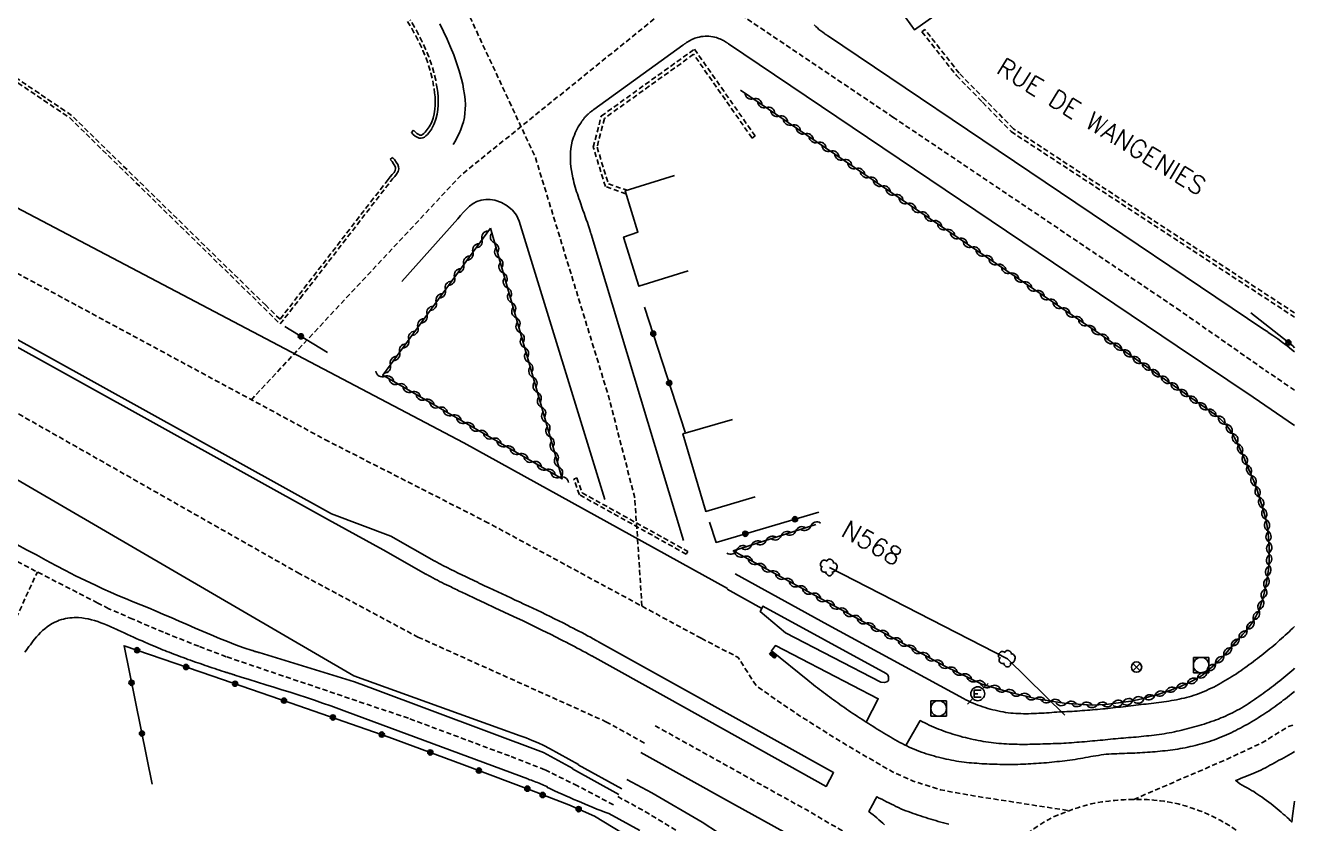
# Model space of a CAD drawing. Header units: millimetres. Extents: x 160000 to 161001, y 127000 to 128000.
# Drawn here: x 160877.4 to 161000, y 127834 to 127911.2 of the extents above; entities that cross this region are included whole.
import ezdxf
from ezdxf.enums import TextEntityAlignment as Align

# ---------------------------------------------------------------- set-up
doc = ezdxf.new("R2010")
doc.units = ezdxf.units.MM
doc.linetypes.add('DASHED', pattern=[0.75, 0.5, -0.25])
doc.layers.get('0').update_dxf_attribs({"linetype": 'CONTINUOUS'})
for name, color, linetype in [('W0001', 6, 'DASHED'), ('W0008', 7, 'CONTINUOUS'), ('W0100', 7, 'CONTINUOUS'), ('W0112', 1, 'DASHED'), ('W0300', 7, 'CONTINUOUS'), ('W0302', 3, 'CONTINUOUS'), ('W0310', 3, 'CONTINUOUS'), ('W0322', 7, 'CONTINUOUS'), ('W0400', 7, 'CONTINUOUS'), ('W0420', 7, 'CONTINUOUS'), ('W0469', 7, 'CONTINUOUS'), ('W0471', 7, 'CONTINUOUS'), ('W0989', 7, 'CONTINUOUS')]:
    doc.layers.add(name, color=color, linetype=linetype)
doc.styles.get("Standard").update_dxf_attribs({"font": 'romans.shx', "width": 0.85})

# ---------------------------------------------------------------- blocks, each defined once
blk = doc.blocks.new('t310o')
at = {"color": 0, "linetype": 'Continuous'}
for centre, start, end in [((-0.5, 0.38), 216.8699, 323.1304), ((0.5, -0.37), 36.8699, 143.1303)]:
    blk.add_arc(centre, 0.625, start, end, dxfattribs=at)
blk = doc.blocks.new('t322o')
at = {"color": 0, "linetype": 'Continuous'}
for radius in [0.25, 0.15]:
    blk.add_circle((0, 0), radius, dxfattribs=at)
blk = doc.blocks.new('T300')
for p, q in [((-0.8, 0.51), (-0.86, 0.34)), ((-0.86, 0.34), (-0.86, 0.17)), ((-0.86, 0.17), (-0.74, 0.06)), ((-0.69, 0.63), (-0.8, 0.51)), ((-0.8, -0.06), (-0.74, 0.06)), ((-0.74, 0.06), (-0.69, 0.11)), ((-0.57, 0.69), (-0.69, 0.63)), ((-0.46, 0.69), (-0.57, 0.69)), ((-0.29, 0.63), (-0.46, 0.69)), ((-0.29, 0.63), (-0.17, 0.74)), ((-0.23, 0.57), (-0.29, 0.63)), ((-0.17, 0.74), (-0.06, 0.8)), ((-0.06, 0.8), (0.06, 0.8)), ((0.06, 0.8), (0.23, 0.74)), ((0.23, 0.74), (0.34, 0.63)), ((0.34, 0.63), (0.4, 0.51)), ((0.46, 0.46), (0.34, 0.46)), ((0.4, 0.51), (0.4, 0.46)), ((0.57, 0.4), (0.46, 0.46)), ((0.57, 0.4), (0.69, 0.29)), ((0.69, 0.29), (0.74, 0.17)), ((0.74, 0.06), (0.69, -0.17)), ((0.74, 0.17), (0.74, 0.06)), ((-0.8, -0.17), (-0.8, -0.06)), ((-0.8, -0.23), (-0.8, -0.17)), ((-0.74, -0.34), (-0.8, -0.23)), ((-0.69, -0.4), (-0.74, -0.34)), ((-0.51, -0.46), (-0.69, -0.4)), ((-0.4, -0.46), (-0.51, -0.46)), ((-0.4, -0.46), (-0.34, -0.46)), ((-0.34, -0.46), (-0.34, -0.4)), ((-0.34, -0.51), (-0.34, -0.46)), ((-0.29, -0.63), (-0.34, -0.51)), ((-0.17, -0.74), (-0.29, -0.63)), ((-0.06, -0.8), (-0.17, -0.74)), ((0.06, -0.8), (-0.06, -0.8)), ((0.17, -0.74), (0.06, -0.8)), ((0.23, -0.69), (0.17, -0.74)), ((0.29, -0.46), (0.23, -0.46)), ((0.29, -0.63), (0.23, -0.69)), ((0.46, -0.4), (0.29, -0.46)), ((0.34, -0.51), (0.29, -0.63)), ((0.34, -0.51), (0.34, -0.46)), ((0.57, -0.34), (0.46, -0.4)), ((0.63, -0.29), (0.57, -0.34)), ((0.69, -0.17), (0.63, -0.29))]:
    blk.add_line(p, q)
blk = doc.blocks.new('T471')
for p, q in [((-0.333334, 0.333334), (-0.333334, -0.333334)), ((-0.333334, 0.333334), (0.333334, 0.333334)), ((-0.333334, 0), (0, 0)), ((0.500001, 0.500001), (1.000002, 1.000002)), ((-0.500001, -0.500001), (-1.000002, -1.000002)), ((-0.333334, -0.333334), (0.333334, -0.333334))]:
    blk.add_line(p, q)
blk.add_ellipse((0, 0), major_axis=(0.471405, 0.471405), ratio=1, start_param=5.4977871438, end_param=11.780972451)
blk = doc.blocks.new('T400')
for p, q in [((-0.15, 0.3), (0.15, 0.3)), ((-0.15, -0.25), (-0.15, 0.3)), ((-0.15, 0.15), (0.15, 0.15)), ((-0.15, 0), (0.15, 0)), ((0.15, 0.3), (0.15, -0.25)), ((-0.15, -0.15), (0.15, -0.15)), ((-0.15, -0.25), (-0.15, -0.3)), ((-0.15, -0.3), (0.15, -0.3)), ((0.15, -0.3), (0.15, -0.25))]:
    blk.add_line(p, q)
blk = doc.blocks.new('T420')
for p, q in [((0.75, 0.75), (-0.75, 0.75)), ((-0.75, 0.75), (-0.75, -0.75)), ((0.75, 0.75), (0.75, -0.75)), ((0.75, -0.75), (-0.75, -0.75))]:
    blk.add_line(p, q)
blk.add_ellipse((0, 0), major_axis=(-0.53, 0.53), ratio=1, start_param=3.926991, end_param=10.210176)
blk = doc.blocks.new('T469')
at = {"color": 0, "linetype": 'Continuous', "flags": 128}
for points in [[(-0.35, 0.35), (0.35, -0.35)], [(-0.35, -0.35), (0.35, 0.35)]]:
    blk.add_lwpolyline(points, dxfattribs=at)
at = {"color": 0, "linetype": 'Continuous'}
blk.add_circle((0, 0), 0.5, dxfattribs=at)

msp = doc.modelspace()

# ---------------------------------------------------------------- linework, layer by layer
at = {"layer": 'W0001'}
msp.add_line((161000, 127875.9), (160997.31, 127877.73), dxfattribs=at)
for points in [[(160816.24, 128000), (160860.28, 127970.32), (160876.25, 127959.56), (160961.18, 127902.31), (160988.6, 127883.83), (160997.31, 127877.73)], [(160942.67, 127851.93), (160922.12, 127863.07), (160906.69, 127870.95), (160868.81, 127891.41)], [(160863.03, 127881.4), (160903.68, 127858.28), (160915.31, 127852.05), (160933.47, 127843.87), (160937.3, 127841.75)], [(160884.37, 127855.34), (160871.65, 127861.89), (160868.66, 127863.57)], [(160878.06, 127857.31), (160878.55, 127858.34)], [(160868.07, 127842.36), (160870.8, 127845.37), (160873.42, 127848.31), (160875.25, 127851.19), (160878.06, 127857.31)], [(160934.19, 127835.84), (160930.72, 127837.67), (160927.57, 127839.23), (160924.14, 127840.56), (160914.38, 127844.2), (160896.78, 127850.15), (160894.13, 127851.16), (160890.71, 127852.52), (160887.75, 127853.79), (160885.43, 127854.79), (160884.37, 127855.34)]]:
    msp.add_lwpolyline(points, dxfattribs=at)
at = {"layer": 'W0001', "flags": 128}
for points in [[(160936.94, 127855.04), (160936.26, 127865.49), (160933.75, 127875.23), (160926.65, 127898.41), (160920.1, 127912.46), (160912.4, 127924.54), (160907.37, 127938.58)], [(160942.22, 127915.09), (160919.48, 127896.71), (160899.21, 127874.99)], [(160942.67, 127851.93), (160946.24, 127850.08), (160947.99, 127847.33), (160949.99, 127845.94), (160952.08, 127844.51), (160954.9, 127842.73), (160956.66, 127841.63), (160961.1, 127839.06), (160963.14, 127838.12), (160965.8, 127837.29), (160968.99, 127836.7), (160978.23, 127835.27)], [(160938.22, 127843.48), (160945.83, 127839.24), (160952.8, 127835.37), (160957.22, 127832.79), (160959.12, 127830.95), (160961.07, 127828.42), (160962.8, 127825.57), (160966.49, 127817.62)], [(160984.46, 127836.36), (160993.18, 127840.12), (160996.84, 127841.82), (160999.41, 127843.41), (161000, 127843.57)], [(160934.61, 127836.64), (160937.35, 127835.14), (160942.53, 127831.96), (160944.69, 127830.33), (160946.45, 127828.68), (160948.32, 127825.55), (160949.47, 127821.77), (160951.87, 127813.92), (160955.49, 127802.08), (160966.54, 127765.61), (160969.24, 127756.55)], [(161000, 127827.48), (160999.99, 127827.51), (160999.82, 127827.79), (160999.65, 127828.07), (160999.47, 127828.35), (160999.29, 127828.63), (160999.1, 127828.9), (160998.9, 127829.18), (160998.69, 127829.45), (160998.48, 127829.72), (160998.26, 127829.98), (160998.03, 127830.24), (160997.79, 127830.5), (160997.55, 127830.76), (160997.3, 127831), (160997.07, 127831.22), (160996.85, 127831.42), (160996.62, 127831.63), (160996.39, 127831.83), (160996.16, 127832.03), (160995.92, 127832.23), (160995.68, 127832.42), (160995.44, 127832.61), (160995.19, 127832.8), (160994.94, 127832.99), (160994.68, 127833.17), (160994.43, 127833.35), (160994.16, 127833.52), (160993.9, 127833.7), (160993.63, 127833.86), (160993.36, 127834.03), (160993.08, 127834.19), (160992.8, 127834.34), (160992.51, 127834.49), (160992.22, 127834.64), (160991.93, 127834.78), (160991.63, 127834.92), (160991.33, 127835.05), (160991.03, 127835.18), (160990.72, 127835.3), (160990.41, 127835.41), (160990.09, 127835.52), (160989.77, 127835.63), (160989.43, 127835.73), (160989.09, 127835.83), (160988.75, 127835.92), (160988.4, 127835.99), (160988.06, 127836.06), (160987.73, 127836.12), (160987.39, 127836.18), (160987.05, 127836.22), (160986.72, 127836.26), (160986.39, 127836.29), (160986.06, 127836.32), (160985.74, 127836.34), (160985.41, 127836.35), (160985.09, 127836.36), (160984.78, 127836.36), (160984.46, 127836.36), (160984.15, 127836.35), (160983.84, 127836.34), (160983.53, 127836.33), (160983.23, 127836.31), (160982.93, 127836.29), (160982.63, 127836.26), (160982.33, 127836.23), (160982.04, 127836.2), (160981.73, 127836.17), (160981.38, 127836.12), (160981.02, 127836.06), (160980.67, 127836), (160980.33, 127835.92), (160980, 127835.84), (160979.68, 127835.75), (160979.37, 127835.66), (160979.07, 127835.56), (160978.78, 127835.47), (160978.5, 127835.37), (160978.23, 127835.27), (160977.96, 127835.17), (160977.7, 127835.07), (160977.45, 127834.97), (160977.21, 127834.87), (160976.92, 127834.76), (160976.55, 127834.59), (160976.13, 127834.37), (160975.77, 127834.16), (160975.49, 127833.98), (160975.27, 127833.83), (160975.04, 127833.68), (160974.81, 127833.53), (160974.58, 127833.37), (160974.34, 127833.21), (160974.1, 127833.04), (160973.86, 127832.87), (160973.61, 127832.69), (160973.37, 127832.51), (160973.12, 127832.31), (160972.87, 127832.11), (160972.62, 127831.91), (160972.37, 127831.69), (160972.12, 127831.47), (160971.87, 127831.23), (160971.62, 127830.99), (160971.37, 127830.74), (160971.12, 127830.48), (160970.89, 127830.21), (160970.68, 127829.97), (160970.49, 127829.73), (160970.29, 127829.48), (160970.1, 127829.23), (160969.92, 127828.98), (160969.73, 127828.73), (160969.56, 127828.47), (160969.38, 127828.21), (160969.21, 127827.94), (160969.04, 127827.67), (160968.88, 127827.4), (160968.72, 127827.12), (160968.57, 127826.84), (160968.42, 127826.56), (160968.28, 127826.27), (160968.14, 127825.98), (160968.01, 127825.69), (160967.88, 127825.39), (160967.76, 127825.09), (160967.64, 127824.78), (160967.53, 127824.47), (160967.43, 127824.17), (160967.33, 127823.86), (160967.24, 127823.57), (160967.15, 127823.26), (160967.07, 127822.96), (160966.99, 127822.65), (160966.92, 127822.35), (160966.85, 127822.04), (160966.79, 127821.72), (160966.73, 127821.41), (160966.68, 127821.09), (160966.63, 127820.77), (160966.59, 127820.45), (160966.55, 127820.12), (160966.52, 127819.79), (160966.5, 127819.47), (160966.48, 127819.14), (160966.47, 127818.8), (160966.47, 127818.47), (160966.47, 127818.13), (160966.48, 127817.79), (160966.5, 127817.45), (160966.53, 127817.11), (160966.56, 127816.77), (160966.6, 127816.44), (160966.64, 127816.12), (160966.69, 127815.81), (160966.75, 127815.5), (160966.8, 127815.19), (160966.87, 127814.88), (160966.93, 127814.57), (160967, 127814.27), (160967.08, 127813.96), (160967.16, 127813.66), (160967.25, 127813.36), (160967.34, 127813.05), (160967.44, 127812.75), (160967.55, 127812.45), (160967.65, 127812.16), (160967.77, 127811.86), (160967.89, 127811.57), (160968.01, 127811.27), (160968.14, 127810.98), (160968.28, 127810.69), (160968.42, 127810.41), (160968.56, 127810.12), (160968.72, 127809.84), (160968.87, 127809.56), (160969.04, 127809.28), (160969.2, 127809), (160969.38, 127808.73), (160969.56, 127808.45), (160969.74, 127808.19), (160969.93, 127807.92), (160970.13, 127807.65), (160970.33, 127807.39), (160970.53, 127807.14), (160970.74, 127806.89), (160970.95, 127806.64), (160971.17, 127806.39), (160971.39, 127806.16), (160971.61, 127805.92), (160971.84, 127805.69), (160972.08, 127805.47), (160972.31, 127805.25), (160972.55, 127805.03), (160972.8, 127804.82), (160973.05, 127804.62), (160973.3, 127804.41), (160973.55, 127804.22), (160973.81, 127804.03), (160974.07, 127803.84), (160974.34, 127803.66), (160974.6, 127803.48), (160974.87, 127803.31), (160975.15, 127803.14), (160975.42, 127802.98), (160975.7, 127802.82), (160975.99, 127802.67), (160976.27, 127802.52), (160976.56, 127802.37), (160976.85, 127802.23), (160977.15, 127802.1), (160977.45, 127801.97), (160977.75, 127801.84), (160978.05, 127801.72), (160978.36, 127801.61), (160978.66, 127801.5), (160978.97, 127801.4), (160979.28, 127801.3), (160979.59, 127801.21), (160979.91, 127801.12), (160980.22, 127801.05), (160980.54, 127800.97), (160980.85, 127800.91), (160981.17, 127800.84), (160981.49, 127800.79), (160981.8, 127800.74), (160982.12, 127800.7), (160982.44, 127800.66), (160982.76, 127800.63), (160983.08, 127800.6), (160983.41, 127800.58), (160983.73, 127800.57), (160984.05, 127800.56), (160984.37, 127800.55), (160984.69, 127800.56), (160985.02, 127800.56), (160985.34, 127800.58), (160985.66, 127800.6), (160985.98, 127800.62), (160986.31, 127800.65), (160986.63, 127800.68), (160986.95, 127800.72), (160987.28, 127800.77), (160987.6, 127800.82), (160987.92, 127800.88), (160988.25, 127800.94), (160988.57, 127801.01), (160988.89, 127801.08), (160989.22, 127801.17), (160989.54, 127801.26), (160989.86, 127801.35), (160990.18, 127801.46), (160990.5, 127801.57), (160990.82, 127801.69), (160991.14, 127801.81), (160991.46, 127801.95), (160991.77, 127802.09), (160992.08, 127802.23), (160992.4, 127802.39), (160992.7, 127802.55), (160993.01, 127802.73), (160993.31, 127802.91), (160993.61, 127803.09), (160993.88, 127803.26), (160994.14, 127803.44), (160994.4, 127803.62), (160994.66, 127803.8), (160994.91, 127803.99), (160995.16, 127804.18), (160995.4, 127804.37), (160995.65, 127804.57), (160995.89, 127804.77), (160996.12, 127804.98), (160996.36, 127805.18), (160996.58, 127805.4), (160996.81, 127805.61), (160997.03, 127805.83), (160997.25, 127806.05), (160997.47, 127806.28), (160997.68, 127806.51), (160997.89, 127806.74), (160998.09, 127806.98), (160998.29, 127807.22), (160998.48, 127807.46), (160998.68, 127807.71), (160998.86, 127807.96), (160999.05, 127808.21), (160999.23, 127808.47), (160999.41, 127808.73), (160999.58, 127808.99), (160999.75, 127809.26), (160999.91, 127809.53), (161000, 127809.68)]]:
    msp.add_lwpolyline(points, dxfattribs=at)
at = {"layer": 'W0008'}
for points in [[(160917.41, 127911.31), (160917.78, 127910.57), (160918.12, 127909.82), (160918.46, 127909.07), (160918.76, 127908.31), (160919.03, 127907.54), (160919.29, 127906.76), (160919.5, 127905.96), (160919.63, 127905.47), (160919.72, 127904.99), (160919.81, 127904.49), (160919.87, 127903.99), (160919.9, 127903.49), (160919.88, 127903.08), (160919.85, 127902.67), (160919.79, 127902.27), (160919.71, 127901.86), (160919.59, 127901.48), (160919.46, 127901.09), (160919.29, 127900.73), (160919.11, 127900.37), (160918.92, 127900.01), (160918.71, 127899.66)], [(161000, 127879.6), (160999.7, 127879.84), (160999.27, 127880.19), (160998.82, 127880.53), (160998.37, 127880.87), (160997.91, 127881.19), (160997.45, 127881.5), (160997.4, 127881.54), (160997.35, 127881.58), (160997.31, 127881.61), (160997.25, 127881.64), (160997.2, 127881.67), (160997.14, 127881.72), (160997.09, 127881.75), (160997.03, 127881.78), (160996.99, 127881.81), (160996.94, 127881.85), (160954.86, 127910.18), (160954.84, 127910.2), (160954.81, 127910.22), (160954.78, 127910.24), (160954.76, 127910.25), (160954.73, 127910.28), (160954.69, 127910.3), (160954.66, 127910.32), (160954.63, 127910.33), (160954.61, 127910.36), (160954.58, 127910.37), (160954.41, 127910.5), (160954.22, 127910.64), (160954.05, 127910.78), (160953.9, 127910.92), (160953.74, 127911.07), (160953.57, 127911.23)], [(160940.95, 127861.37), (160932.03, 127890.99), (160932.04, 127891), (160932.03, 127891.02), (160932.02, 127891.05), (160932.01, 127891.07), (160932.01, 127891.08), (160932, 127891.1), (160931.99, 127891.12), (160931.98, 127891.15), (160931.99, 127891.17), (160931.98, 127891.19), (160931.88, 127891.49), (160931.78, 127891.8), (160931.68, 127892.11), (160931.57, 127892.41), (160931.47, 127892.71), (160931.37, 127893.01), (160931.25, 127893.32), (160931.15, 127893.61), (160931.03, 127893.92), (160930.93, 127894.22), (160930.93, 127894.22), (160930.85, 127894.44), (160930.77, 127894.66), (160930.71, 127894.87), (160930.63, 127895.09), (160930.57, 127895.32), (160930.49, 127895.54), (160930.43, 127895.76), (160930.37, 127895.98), (160930.32, 127896.2), (160930.26, 127896.43), (160930.19, 127896.78), (160930.14, 127897.14), (160930.08, 127897.49), (160930.05, 127897.85), (160930.03, 127898.2), (160930.03, 127898.56), (160930.04, 127898.92), (160930.08, 127899.27), (160930.14, 127899.61), (160930.22, 127899.96), (160930.22, 127899.96), (160930.28, 127900.17), (160930.34, 127900.37), (160930.42, 127900.57), (160930.5, 127900.78), (160930.6, 127900.98), (160930.69, 127901.17), (160930.8, 127901.36), (160930.91, 127901.55), (160931.03, 127901.73), (160931.15, 127901.91), (160931.19, 127901.97), (160931.24, 127902.02), (160931.27, 127902.08), (160931.32, 127902.14), (160931.37, 127902.19), (160931.41, 127902.25), (160931.45, 127902.3), (160931.5, 127902.35), (160931.55, 127902.4), (160931.6, 127902.45), (160931.6, 127902.45), (160931.65, 127902.5), (160931.7, 127902.55), (160931.76, 127902.6), (160931.81, 127902.64), (160931.85, 127902.69), (160931.92, 127902.73), (160931.96, 127902.78), (160932.02, 127902.82), (160932.07, 127902.87), (160932.13, 127902.9), (160932.15, 127902.91), (160932.18, 127902.93), (160932.2, 127902.94), (160932.2, 127902.96), (160932.22, 127902.97), (160932.24, 127902.99), (160932.26, 127903), (160932.28, 127903.01), (160932.3, 127903.02), (160932.31, 127903.04), (160940.89, 127909.25), (160940.89, 127909.25), (160940.93, 127909.27), (160940.95, 127909.28), (160940.97, 127909.3), (160941, 127909.32), (160941.02, 127909.35), (160941.04, 127909.36), (160941.06, 127909.38), (160941.1, 127909.39), (160941.12, 127909.41), (160941.14, 127909.43), (160941.25, 127909.5), (160941.37, 127909.57), (160941.47, 127909.64), (160941.59, 127909.7), (160941.71, 127909.76), (160941.82, 127909.82), (160941.94, 127909.87), (160942.05, 127909.92), (160942.18, 127909.97), (160942.3, 127910), (160942.3, 127910), (160942.48, 127910.04), (160942.67, 127910.08), (160942.86, 127910.1), (160943.05, 127910.12), (160943.24, 127910.12), (160943.42, 127910.11), (160943.61, 127910.09), (160943.8, 127910.07), (160943.98, 127910.02), (160944.16, 127909.98), (160944.27, 127909.94), (160944.35, 127909.91), (160944.46, 127909.87), (160944.54, 127909.83), (160944.64, 127909.79), (160944.73, 127909.74), (160944.83, 127909.69), (160944.91, 127909.64), (160945.01, 127909.59), (160945.09, 127909.54), (160945.12, 127909.52), (160945.13, 127909.51), (160945.16, 127909.49), (160945.17, 127909.48), (160945.2, 127909.46), (160945.23, 127909.45), (160945.24, 127909.44), (160945.27, 127909.42), (160945.28, 127909.41), (160945.31, 127909.39), (160988.64, 127880.16)], [(160945.2, 127856.73), (160919.73, 127870.83), (160871.54, 127896.19)], [(160913.74, 127886.4), (160919.15, 127892.46), (160919.43, 127892.78), (160919.71, 127893.1), (160919.99, 127893.41), (160920.29, 127893.7), (160920.63, 127893.94), (160921, 127894.14), (160921.42, 127894.26), (160921.85, 127894.33), (160922.29, 127894.33), (160922.74, 127894.26), (160923.37, 127894.06), (160923.94, 127893.74), (160924.44, 127893.32), (160924.84, 127892.81), (160925.09, 127892.24), (160933.35, 127865.33)], [(160940.28, 127847.39), (160932.76, 127851.59), (160932.73, 127851.61), (160932.72, 127851.61), (160932.69, 127851.63), (160932.66, 127851.65), (160932.63, 127851.67), (160932.62, 127851.67), (160932.59, 127851.69), (160932.57, 127851.7), (160932.55, 127851.71), (160932.52, 127851.72), (160932.24, 127851.88), (160931.98, 127852.03), (160931.7, 127852.18), (160931.42, 127852.32), (160931.14, 127852.48), (160930.85, 127852.62), (160930.59, 127852.76), (160930.31, 127852.91), (160930.02, 127853.05), (160929.74, 127853.2), (160929.74, 127853.2), (160929.33, 127853.41), (160928.91, 127853.62), (160928.5, 127853.82), (160928.07, 127854.04), (160927.66, 127854.24), (160927.23, 127854.45), (160926.82, 127854.64), (160926.39, 127854.85), (160925.98, 127855.04), (160925.55, 127855.24), (160925.12, 127855.44), (160924.71, 127855.63), (160924.28, 127855.83), (160923.86, 127856.02), (160923.43, 127856.22), (160923.02, 127856.41), (160922.59, 127856.61), (160922.18, 127856.8), (160921.75, 127857), (160921.34, 127857.21), (160921.26, 127857.24), (160921.19, 127857.27), (160921.12, 127857.31), (160921.05, 127857.34), (160921, 127857.38), (160920.92, 127857.41), (160920.85, 127857.45), (160920.78, 127857.48), (160920.71, 127857.52), (160920.64, 127857.55), (160920.28, 127857.71), (160919.91, 127857.9), (160919.56, 127858.06), (160919.2, 127858.23), (160918.83, 127858.41), (160918.48, 127858.58), (160918.12, 127858.77), (160917.76, 127858.95), (160917.41, 127859.14), (160917.06, 127859.33), (160917.04, 127859.34), (160917.01, 127859.35), (160917, 127859.36), (160916.99, 127859.37), (160916.97, 127859.38), (160916.94, 127859.39), (160916.93, 127859.4), (160916.92, 127859.4), (160916.9, 127859.42), (160916.87, 127859.43), (160916.87, 127859.43), (160912.7, 127861.8), (160906.96, 127863.96), (160866.06, 127886.64)], [(160865.72, 127886.08), (160906.65, 127863.37), (160911.95, 127860.49), (160916.08, 127858.14), (160916.08, 127858.14), (160916.11, 127858.13), (160916.12, 127858.11), (160916.15, 127858.1), (160916.18, 127858.08), (160916.19, 127858.08), (160916.22, 127858.06), (160916.25, 127858.04), (160916.27, 127858.03), (160916.29, 127858.02), (160916.32, 127858), (160916.32, 127858), (160916.52, 127857.89), (160916.75, 127857.77), (160916.96, 127857.66), (160917.18, 127857.54), (160917.4, 127857.43), (160917.62, 127857.32), (160917.84, 127857.21), (160918.06, 127857.1), (160918.28, 127857), (160918.5, 127856.89), (160918.65, 127856.82), (160918.8, 127856.74), (160918.94, 127856.68), (160919.1, 127856.6), (160919.24, 127856.53), (160919.39, 127856.46), (160919.54, 127856.39), (160919.69, 127856.32), (160919.84, 127856.25), (160919.98, 127856.18), (160920.9, 127855.75), (160921.81, 127855.32), (160922.72, 127854.89), (160923.64, 127854.47), (160924.55, 127854.04), (160925.47, 127853.61), (160926.38, 127853.17), (160927.29, 127852.73), (160928.18, 127852.29), (160929.09, 127851.83), (160929.09, 127851.83), (160929.35, 127851.69), (160929.62, 127851.56), (160929.9, 127851.41), (160930.17, 127851.27), (160930.44, 127851.13), (160930.7, 127850.98), (160930.99, 127850.84), (160931.25, 127850.69), (160931.52, 127850.55), (160931.78, 127850.4), (160931.78, 127850.4), (160931.81, 127850.38), (160931.84, 127850.37), (160931.86, 127850.35), (160931.91, 127850.33), (160931.94, 127850.32), (160931.96, 127850.3), (160931.99, 127850.29), (160932.02, 127850.27), (160932.06, 127850.25), (160932.09, 127850.23), (160939.59, 127846.08)], [(160860.34, 127876.72), (160909.1, 127848.3), (160923.23, 127843.21)], [(160876.56, 127861), (160877.5, 127860.49), (160878.44, 127859.99), (160879.37, 127859.47), (160880.33, 127858.97), (160881.27, 127858.47), (160882.23, 127857.98), (160883.18, 127857.51), (160884.15, 127857.05), (160884.15, 127857.05), (160884.86, 127856.72), (160885.6, 127856.39), (160886.32, 127856.08), (160887.06, 127855.77), (160887.79, 127855.46), (160888.52, 127855.16), (160889.26, 127854.86), (160890, 127854.55), (160890.72, 127854.24), (160891.46, 127853.93), (160891.46, 127853.93), (160892.24, 127853.6), (160893.02, 127853.26), (160893.79, 127852.92), (160894.56, 127852.58), (160895.33, 127852.25), (160896.12, 127851.92), (160896.9, 127851.61), (160897.69, 127851.31), (160898.49, 127851.02), (160899.29, 127850.76), (160899.29, 127850.76), (160899.35, 127850.74), (160899.42, 127850.72), (160899.48, 127850.7), (160899.56, 127850.67), (160899.62, 127850.66), (160899.69, 127850.63), (160899.75, 127850.61), (160899.83, 127850.59), (160899.89, 127850.57), (160899.96, 127850.55), (160909.19, 127847.71)], [(160877.33, 127850.58), (160877.47, 127850.76), (160877.6, 127850.95), (160877.72, 127851.13), (160877.86, 127851.31), (160877.99, 127851.49), (160878.13, 127851.67), (160878.27, 127851.85), (160878.45, 127852.07), (160878.65, 127852.28), (160878.84, 127852.48), (160879.05, 127852.67), (160879.27, 127852.86), (160879.49, 127853.04), (160879.72, 127853.2), (160879.97, 127853.35), (160880.22, 127853.48), (160880.47, 127853.6), (160880.47, 127853.6), (160880.66, 127853.68), (160880.86, 127853.74), (160881.07, 127853.79), (160881.27, 127853.84), (160881.47, 127853.88), (160881.68, 127853.91), (160881.9, 127853.92), (160882.1, 127853.94), (160882.31, 127853.94), (160882.52, 127853.93), (160882.84, 127853.9), (160883.15, 127853.86), (160883.46, 127853.8), (160883.77, 127853.73), (160884.07, 127853.64), (160884.38, 127853.54), (160884.67, 127853.43), (160884.97, 127853.32), (160885.27, 127853.2), (160885.56, 127853.07), (160885.56, 127853.07), (160885.7, 127853.01), (160885.85, 127852.94), (160885.99, 127852.88), (160886.14, 127852.82), (160886.28, 127852.75), (160886.42, 127852.68), (160886.56, 127852.62), (160886.71, 127852.55), (160886.85, 127852.49), (160886.99, 127852.42), (160887.26, 127852.29), (160887.55, 127852.16), (160887.83, 127852.05), (160888.1, 127851.92), (160888.37, 127851.79), (160888.66, 127851.67), (160888.93, 127851.55), (160889.21, 127851.43), (160889.49, 127851.31), (160889.77, 127851.19), (160889.99, 127851.1), (160890.2, 127851.01), (160890.42, 127850.92), (160890.64, 127850.83), (160890.84, 127850.75), (160891.06, 127850.66), (160891.28, 127850.58), (160891.5, 127850.49), (160891.72, 127850.41), (160891.93, 127850.32), (160892.17, 127850.23), (160892.4, 127850.14), (160892.64, 127850.06), (160892.87, 127849.97), (160893.09, 127849.89), (160893.33, 127849.81), (160893.56, 127849.72), (160893.8, 127849.64), (160894.04, 127849.56), (160894.27, 127849.48), (160894.51, 127849.39), (160894.75, 127849.31), (160894.98, 127849.23), (160895.22, 127849.15), (160895.44, 127849.08), (160895.68, 127849), (160895.92, 127848.92), (160896.15, 127848.84), (160896.39, 127848.77), (160896.63, 127848.69), (160896.71, 127848.67), (160896.79, 127848.64), (160896.87, 127848.62), (160896.94, 127848.59), (160897.03, 127848.57), (160897.11, 127848.54), (160897.18, 127848.52), (160897.26, 127848.5), (160897.35, 127848.47), (160897.42, 127848.44), (160897.44, 127848.44), (160897.47, 127848.43), (160897.48, 127848.43), (160897.5, 127848.42), (160897.53, 127848.41), (160897.54, 127848.41), (160897.56, 127848.4), (160897.59, 127848.39), (160897.6, 127848.39), (160897.63, 127848.38), (160898.22, 127848.19), (160899.01, 127847.94), (160899.81, 127847.69), (160900.6, 127847.44), (160901.39, 127847.2), (160902.16, 127846.96), (160902.95, 127846.71), (160903.74, 127846.46), (160904.53, 127846.2), (160905.31, 127845.94), (160906.1, 127845.67), (160906.88, 127845.4), (160907.66, 127845.12), (160908.44, 127844.84), (160925.92, 127838.34)], [(160911.18, 127846.97), (160909.19, 127847.71), (160899.96, 127850.55)], [(160930.27, 127839.34), (160927.44, 127840.9), (160911.18, 127846.97)], [(160923.23, 127843.21), (160925.18, 127842.51), (160925.77, 127842.3), (160926.35, 127842.06), (160926.91, 127841.82), (160927.48, 127841.56), (160928.03, 127841.27), (160930.82, 127839.73)], [(160925.92, 127838.34), (160926.02, 127838.3), (160926.13, 127838.26), (160926.27, 127838.21), (160926.42, 127838.15), (160926.58, 127838.09), (160926.73, 127838.03), (160926.87, 127837.98), (160927.02, 127837.92), (160927.16, 127837.86), (160927.31, 127837.8), (160927.45, 127837.74), (160927.61, 127837.68), (160927.76, 127837.62), (160927.83, 127837.59)]]:
    msp.add_lwpolyline(points, dxfattribs=at)
at = {"layer": 'W0008', "flags": 128}
for points in [[(161000, 127872.5), (160995.99, 127875.23), (160988.64, 127880.16), (160988.64, 127880.16)], [(161000, 127853.07), (160999.83, 127852.91), (160999.65, 127852.74), (160999.47, 127852.57), (160999.29, 127852.4), (160999.1, 127852.24), (160998.92, 127852.07), (160998.74, 127851.9), (160998.55, 127851.74), (160998.37, 127851.58), (160998.18, 127851.41), (160997.99, 127851.25), (160997.8, 127851.09), (160997.61, 127850.94), (160997.42, 127850.78), (160997.22, 127850.62), (160997.02, 127850.46), (160996.82, 127850.31), (160996.62, 127850.15), (160996.42, 127849.99), (160996.22, 127849.84), (160996.02, 127849.69), (160995.82, 127849.54), (160995.61, 127849.39), (160995.41, 127849.24), (160995.2, 127849.09), (160995, 127848.94), (160994.79, 127848.8), (160994.58, 127848.66), (160994.37, 127848.51), (160994.16, 127848.38), (160993.95, 127848.24), (160993.73, 127848.1), (160993.52, 127847.97), (160993.3, 127847.84), (160993.08, 127847.71), (160992.86, 127847.59), (160992.64, 127847.46), (160992.41, 127847.34), (160992.18, 127847.22), (160991.95, 127847.11), (160991.72, 127847), (160991.49, 127846.89), (160991.25, 127846.79), (160991.01, 127846.69), (160990.78, 127846.6), (160990.53, 127846.51), (160990.29, 127846.43), (160990.04, 127846.35), (160989.8, 127846.28), (160989.56, 127846.22), (160989.32, 127846.16), (160989.08, 127846.1), (160988.84, 127846.05), (160988.59, 127846), (160988.35, 127845.95), (160988.11, 127845.91), (160987.86, 127845.87), (160987.62, 127845.83), (160987.37, 127845.79), (160987.13, 127845.76), (160986.88, 127845.72), (160986.64, 127845.69), (160986.39, 127845.66), (160986.14, 127845.63), (160985.9, 127845.6), (160985.65, 127845.57), (160985.4, 127845.55), (160985.16, 127845.52), (160984.91, 127845.49), (160984.67, 127845.46), (160984.42, 127845.43), (160984.17, 127845.4), (160983.93, 127845.37), (160983.68, 127845.34), (160983.44, 127845.31), (160983.19, 127845.28), (160982.94, 127845.26), (160982.7, 127845.23), (160982.45, 127845.2), (160982.21, 127845.18), (160981.96, 127845.15), (160981.71, 127845.13), (160981.47, 127845.1), (160981.22, 127845.08), (160980.97, 127845.06), (160980.73, 127845.04), (160980.48, 127845.02), (160980.23, 127845), (160979.99, 127844.98), (160979.74, 127844.96), (160979.49, 127844.94), (160979.25, 127844.92), (160979, 127844.9), (160978.75, 127844.89), (160978.51, 127844.87), (160978.26, 127844.86), (160978.01, 127844.85), (160977.76, 127844.83), (160977.52, 127844.82), (160977.27, 127844.81), (160977.02, 127844.79), (160976.78, 127844.78), (160976.53, 127844.76), (160976.28, 127844.74), (160976.03, 127844.73), (160975.79, 127844.71), (160975.54, 127844.7), (160975.29, 127844.68), (160975.05, 127844.67), (160974.8, 127844.66), (160974.55, 127844.65), (160974.3, 127844.64), (160974.06, 127844.64), (160973.81, 127844.64), (160973.56, 127844.65), (160973.31, 127844.65), (160973.07, 127844.67), (160972.82, 127844.68), (160972.57, 127844.71), (160972.32, 127844.74), (160972.08, 127844.77), (160971.83, 127844.81), (160971.58, 127844.86), (160971.33, 127844.91), (160971.08, 127844.97), (160970.84, 127845.03), (160970.59, 127845.09), (160970.35, 127845.16), (160970.11, 127845.23), (160969.87, 127845.31), (160969.63, 127845.4), (160969.4, 127845.48), (160969.16, 127845.58), (160968.93, 127845.67), (160968.7, 127845.77), (160968.47, 127845.88), (160968.24, 127845.99), (160968.01, 127846.11), (160954.91, 127853.22), (160945.95, 127858.15)], [(160945.17, 127856.67), (160948.52, 127854.82), (160948.62, 127855.03), (160960.54, 127848.54), (160960.69, 127848.39), (160960.77, 127848.2), (160960.75, 127847.84), (160960.59, 127847.71), (160960.39, 127847.66), (160960.04, 127847.69), (160950.82, 127852.47), (160948.37, 127854.51), (160948.52, 127854.82)], [(161000, 127846.8), (160999.87, 127846.7), (160999.68, 127846.54), (160999.49, 127846.39), (160999.3, 127846.24), (160999.11, 127846.09), (160998.91, 127845.94), (160998.72, 127845.79), (160998.52, 127845.64), (160998.33, 127845.49), (160998.13, 127845.35), (160997.93, 127845.21), (160997.73, 127845.07), (160997.53, 127844.93), (160997.33, 127844.79), (160997.12, 127844.65), (160996.92, 127844.52), (160996.7, 127844.39), (160996.49, 127844.25), (160996.28, 127844.12), (160996.06, 127843.99), (160995.85, 127843.86), (160995.63, 127843.74), (160995.41, 127843.61), (160995.2, 127843.49), (160994.98, 127843.37), (160994.76, 127843.25), (160994.53, 127843.14), (160994.31, 127843.02), (160994.09, 127842.91), (160993.86, 127842.8), (160993.63, 127842.7), (160993.41, 127842.59), (160993.18, 127842.49), (160992.95, 127842.4), (160992.71, 127842.3), (160992.48, 127842.21), (160992.25, 127842.12), (160992.02, 127842.04), (160991.79, 127841.96), (160991.56, 127841.89), (160991.32, 127841.82), (160991.09, 127841.75), (160990.85, 127841.69), (160990.62, 127841.63), (160990.38, 127841.57), (160990.14, 127841.52), (160989.91, 127841.46), (160989.67, 127841.41), (160989.43, 127841.36), (160989.19, 127841.32), (160988.95, 127841.27), (160988.71, 127841.23), (160988.47, 127841.19), (160988.23, 127841.15), (160987.98, 127841.12), (160987.74, 127841.09), (160987.5, 127841.06), (160987.25, 127841.04), (160987.01, 127841.01), (160986.76, 127840.99), (160986.52, 127840.97), (160986.27, 127840.96), (160986.03, 127840.94), (160985.79, 127840.92), (160985.54, 127840.91), (160985.3, 127840.89), (160985.05, 127840.87), (160984.8, 127840.85), (160984.55, 127840.84), (160984.3, 127840.83), (160984.05, 127840.82), (160983.81, 127840.82), (160983.56, 127840.81), (160983.31, 127840.8), (160983.06, 127840.79), (160982.81, 127840.78), (160982.56, 127840.77), (160982.31, 127840.76), (160982.06, 127840.74), (160981.81, 127840.72), (160981.56, 127840.69), (160981.31, 127840.66), (160981.05, 127840.62), (160980.8, 127840.58), (160980.55, 127840.54), (160980.3, 127840.5), (160980.05, 127840.45), (160979.8, 127840.41), (160979.55, 127840.36), (160979.3, 127840.31), (160979.05, 127840.27), (160978.8, 127840.23), (160978.55, 127840.19), (160978.3, 127840.15), (160978.04, 127840.12), (160977.79, 127840.09), (160977.54, 127840.06), (160977.29, 127840.03), (160977.04, 127840.01), (160976.79, 127839.98), (160976.54, 127839.96), (160976.28, 127839.93), (160976.03, 127839.91), (160975.78, 127839.89), (160975.53, 127839.87), (160975.28, 127839.85), (160975.03, 127839.83), (160974.77, 127839.82), (160974.52, 127839.8), (160974.27, 127839.79), (160974.02, 127839.78), (160973.77, 127839.77), (160973.51, 127839.76), (160973.26, 127839.75), (160973.01, 127839.75), (160972.76, 127839.75), (160972.5, 127839.75), (160972.26, 127839.75), (160972.01, 127839.75), (160971.76, 127839.75), (160971.51, 127839.75), (160971.27, 127839.76), (160971.02, 127839.76), (160970.77, 127839.77), (160970.53, 127839.78), (160970.28, 127839.79), (160970.03, 127839.8), (160969.79, 127839.81), (160969.54, 127839.83), (160969.29, 127839.85), (160969.05, 127839.87), (160968.8, 127839.89), (160968.55, 127839.91), (160968.31, 127839.94), (160968.06, 127839.97), (160967.82, 127840), (160967.57, 127840.03), (160967.33, 127840.07), (160967.08, 127840.11), (160966.84, 127840.16), (160966.59, 127840.21), (160966.34, 127840.26), (160966.1, 127840.31), (160965.85, 127840.37), (160965.61, 127840.43), (160965.37, 127840.49), (160965.13, 127840.56), (160964.89, 127840.63), (160964.65, 127840.7), (160964.41, 127840.78), (160964.17, 127840.86), (160963.94, 127840.94), (160963.7, 127841.03), (160963.47, 127841.12), (160963.23, 127841.21), (160963, 127841.31), (160962.77, 127841.42), (160962.54, 127841.53), (160962.31, 127841.64), (160962.09, 127841.75), (160961.86, 127841.87), (160961.64, 127841.99), (160961.42, 127842.11), (160961.2, 127842.24), (160960.98, 127842.37), (160960.76, 127842.5), (160960.55, 127842.63), (160960.33, 127842.76), (160960.11, 127842.89), (160959.9, 127843.02), (160959.68, 127843.16), (160959.47, 127843.29), (160959.25, 127843.43), (160959.04, 127843.56), (160958.83, 127843.69), (160958.61, 127843.83), (160958.4, 127843.97), (160958.18, 127844.1), (160957.97, 127844.24), (160957.76, 127844.38), (160957.54, 127844.52), (160957.33, 127844.66), (160957.12, 127844.8), (160956.91, 127844.95), (160956.71, 127845.09), (160956.5, 127845.24), (160956.29, 127845.38), (160956.08, 127845.53), (160955.87, 127845.68), (160955.67, 127845.82), (160955.46, 127845.97), (160955.26, 127846.12), (160955.06, 127846.26), (160954.87, 127846.4), (160954.67, 127846.55), (160954.48, 127846.69), (160954.29, 127846.84), (160954.1, 127846.98), (160953.91, 127847.13), (160953.72, 127847.28), (160953.53, 127847.43), (160953.34, 127847.58), (160953.16, 127847.73), (160952.97, 127847.88), (160949.46, 127850.73), (160949.84, 127851.22), (160959.78, 127846.09), (160958.6, 127843.84)], [(160962.43, 127841.58), (160963.83, 127843.98), (160964.04, 127843.87), (160964.26, 127843.76), (160964.48, 127843.65), (160964.7, 127843.55), (160964.92, 127843.44), (160965.14, 127843.35), (160965.36, 127843.25), (160965.59, 127843.16), (160965.81, 127843.07), (160966.04, 127842.98), (160966.27, 127842.9), (160966.5, 127842.82), (160966.73, 127842.75), (160966.97, 127842.67), (160967.21, 127842.6), (160967.46, 127842.53), (160967.7, 127842.46), (160967.94, 127842.39), (160968.19, 127842.33), (160968.43, 127842.27), (160968.68, 127842.21), (160968.93, 127842.16), (160969.17, 127842.11), (160969.42, 127842.06), (160969.67, 127842.01), (160969.92, 127841.97), (160970.17, 127841.93), (160970.42, 127841.89), (160970.67, 127841.86), (160970.92, 127841.83), (160971.17, 127841.8), (160971.42, 127841.77), (160971.67, 127841.75), (160971.92, 127841.74), (160972.17, 127841.72), (160972.42, 127841.71), (160972.67, 127841.7), (160972.92, 127841.69), (160973.18, 127841.69), (160973.43, 127841.68), (160973.68, 127841.68), (160973.93, 127841.68), (160974.18, 127841.68), (160974.43, 127841.69), (160974.68, 127841.69), (160974.93, 127841.7), (160975.18, 127841.7), (160975.43, 127841.71), (160975.68, 127841.72), (160975.93, 127841.72), (160976.18, 127841.73), (160976.43, 127841.74), (160976.68, 127841.75), (160976.94, 127841.76), (160977.19, 127841.77), (160977.44, 127841.78), (160977.69, 127841.79), (160977.94, 127841.81), (160978.2, 127841.82), (160978.45, 127841.84), (160978.7, 127841.86), (160978.95, 127841.88), (160979.2, 127841.9), (160979.45, 127841.92), (160979.71, 127841.94), (160979.96, 127841.96), (160980.21, 127841.98), (160980.46, 127842.01), (160980.71, 127842.03), (160980.96, 127842.05), (160981.21, 127842.08), (160981.46, 127842.1), (160981.71, 127842.13), (160981.97, 127842.15), (160982.22, 127842.18), (160982.47, 127842.2), (160982.71, 127842.22), (160982.96, 127842.25), (160983.21, 127842.27), (160983.46, 127842.29), (160983.7, 127842.31), (160983.95, 127842.33), (160984.2, 127842.35), (160984.44, 127842.37), (160984.69, 127842.39), (160984.94, 127842.41), (160985.19, 127842.44), (160985.43, 127842.46), (160985.68, 127842.49), (160985.93, 127842.51), (160986.17, 127842.54), (160986.42, 127842.57), (160986.66, 127842.6), (160986.91, 127842.63), (160987.16, 127842.67), (160987.4, 127842.71), (160987.65, 127842.75), (160987.89, 127842.8), (160988.13, 127842.84), (160988.38, 127842.89), (160988.62, 127842.95), (160988.86, 127843), (160989.1, 127843.06), (160989.34, 127843.11), (160989.58, 127843.17), (160989.82, 127843.23), (160990.06, 127843.3), (160990.3, 127843.36), (160990.54, 127843.43), (160990.78, 127843.5), (160991.01, 127843.57), (160991.25, 127843.64), (160991.48, 127843.72), (160991.72, 127843.79), (160991.95, 127843.88), (160992.18, 127843.96), (160992.41, 127844.04), (160992.64, 127844.13), (160992.87, 127844.23), (160993.1, 127844.32), (160993.33, 127844.42), (160993.56, 127844.52), (160993.78, 127844.63), (160994.01, 127844.74), (160994.23, 127844.85), (160994.45, 127844.97), (160994.67, 127845.09), (160994.89, 127845.22), (160995.1, 127845.34), (160995.31, 127845.48), (160995.52, 127845.61), (160995.73, 127845.75), (160995.94, 127845.89), (160996.14, 127846.03), (160996.35, 127846.17), (160996.55, 127846.31), (160996.76, 127846.46), (160996.96, 127846.61), (160997.16, 127846.75), (160997.36, 127846.9), (160997.56, 127847.05), (160997.76, 127847.2), (160997.96, 127847.35), (160998.16, 127847.5), (160998.36, 127847.66), (160998.56, 127847.81), (160998.76, 127847.97), (160998.95, 127848.13), (160999.15, 127848.29), (160999.34, 127848.46), (160999.53, 127848.62), (160999.72, 127848.78), (160999.91, 127848.95), (161000, 127849.03)], [(160940.28, 127847.39), (160955.46, 127838.96), (160954.73, 127837.62), (160939.58, 127846.07)], [(161000, 127840.98), (160999.85, 127840.89), (160999.62, 127840.76), (160999.4, 127840.63), (160999.17, 127840.51), (160998.95, 127840.38), (160998.72, 127840.26), (160998.49, 127840.14), (160998.27, 127840.01), (160998.05, 127839.89), (160997.83, 127839.77), (160997.62, 127839.66), (160997.4, 127839.54), (160997.18, 127839.42), (160996.96, 127839.31), (160996.74, 127839.2), (160996.51, 127839.09), (160996.28, 127838.98), (160996.05, 127838.89), (160995.82, 127838.79), (160995.58, 127838.7), (160995.34, 127838.6), (160995.11, 127838.51), (160994.84, 127838.4), (160994.58, 127838.29), (160994.31, 127838.18), (160994.7, 127837.88), (160994.94, 127837.75), (160995.17, 127837.62), (160995.41, 127837.49), (160995.64, 127837.35), (160995.84, 127837.23), (160996.05, 127837.11), (160996.25, 127836.98), (160996.45, 127836.85), (160996.65, 127836.72), (160996.86, 127836.57), (160997.07, 127836.42), (160997.29, 127836.26), (160997.5, 127836.1), (160997.72, 127835.94), (160997.93, 127835.77), (160998.13, 127835.61), (160998.33, 127835.45), (160998.52, 127835.28), (160998.71, 127835.12), (160998.9, 127834.95), (160999.09, 127834.79), (160999.28, 127834.61), (160999.43, 127834.47), (160999.58, 127834.32), (160999.72, 127834.17), (160999.81, 127834.77), (160999.83, 127835), (160999.86, 127835.24), (160999.89, 127835.47), (160999.92, 127835.71), (160999.96, 127835.94), (161000, 127836.18)], [(160930.8, 127839.71), (160935.01, 127837.39)], [(160936.85, 127840.89), (160945.69, 127835.98), (160953.73, 127831.52)], [(160930.24, 127839.32), (160934.72, 127836.85)], [(160947.49, 127831.07), (160942.76, 127834.16), (160937.91, 127837), (160935.48, 127838.29)], [(160966.6, 127833.96), (160966.34, 127834.02), (160966.08, 127834.1), (160965.83, 127834.17), (160965.58, 127834.24), (160965.34, 127834.31), (160965.09, 127834.39), (160964.85, 127834.46), (160964.6, 127834.53), (160964.36, 127834.61), (160964.12, 127834.68), (160963.87, 127834.76), (160963.63, 127834.84), (160963.39, 127834.92), (160963.15, 127835), (160962.91, 127835.09), (160962.67, 127835.18), (160962.43, 127835.27), (160962.19, 127835.36), (160961.96, 127835.46), (160961.72, 127835.57), (160961.49, 127835.68), (160961.27, 127835.79), (160961.04, 127835.9), (160960.81, 127836.02), (160960.58, 127836.14), (160960.36, 127836.25), (160960.12, 127836.37), (160959.88, 127836.49), (160959.64, 127836.62), (160959.52, 127836.38), (160959.23, 127835.84), (160958.88, 127835.19), (160959.07, 127835.04), (160959.27, 127834.88), (160959.46, 127834.73), (160959.65, 127834.57), (160959.84, 127834.4), (160960.02, 127834.24), (160960.21, 127834.07), (160960.39, 127833.9)], [(160933.74, 127834.99), (160936.73, 127833.34)]]:
    msp.add_lwpolyline(points, dxfattribs=at)
msp.add_lwpolyline([(160927.76, 127837.54, 0.019242), (160933.74, 127834.99, -0.017389)], format="xyb", dxfattribs=at)
at = {"layer": 'W0100'}
for points in [[(160967.34, 127913.65), (160963.28, 127910.72), (160957.01, 127919.45), (160970.32, 127929.01), (160973.24, 127924.95)], [(160941.41, 127887.43), (160936.64, 127885.95), (160935.17, 127890.7), (160936.56, 127891.17), (160935.32, 127895.17), (160940.09, 127896.66)], [(160947.9, 127865.61), (160943.11, 127864.2), (160940.91, 127871.68), (160945.71, 127873.08)]]:
    msp.add_lwpolyline(points, dxfattribs=at)
at = {"layer": 'W0112'}
for points in [[(160914.31, 127911.54), (160914.71, 127910.86), (160915.09, 127910.16), (160915.45, 127909.45), (160915.79, 127908.74), (160916.09, 127908.01), (160916.33, 127907.29), (160916.56, 127906.54), (160916.74, 127905.8), (160916.87, 127905.03), (160916.92, 127904.64), (160916.96, 127904.25), (160916.96, 127903.85), (160916.97, 127903.46), (160916.93, 127903.08), (160916.88, 127902.63), (160916.77, 127902.19), (160916.6, 127901.76), (160916.4, 127901.35), (160916.11, 127900.97), (160916, 127900.83), (160915.88, 127900.71), (160915.76, 127900.63), (160915.66, 127900.57), (160915.59, 127900.55), (160915.49, 127900.56), (160915.38, 127900.61), (160915.21, 127900.72), (160915.06, 127900.85), (160914.87, 127901.03), (160914.67, 127900.8)], [(160914.67, 127900.8), (160914.86, 127900.63), (160915.04, 127900.47), (160915.23, 127900.35), (160915.42, 127900.27), (160915.61, 127900.25), (160915.77, 127900.29), (160915.93, 127900.37), (160916.08, 127900.49), (160916.22, 127900.62), (160916.35, 127900.78), (160916.66, 127901.2), (160916.88, 127901.64), (160917.05, 127902.1), (160917.17, 127902.57), (160917.24, 127903.05), (160917.26, 127903.45), (160917.26, 127903.86), (160917.25, 127904.26), (160917.22, 127904.67), (160917.16, 127905.07), (160917.03, 127905.86), (160916.85, 127906.62), (160916.62, 127907.38), (160916.36, 127908.12), (160916.05, 127908.86), (160915.72, 127909.58), (160915.36, 127910.29), (160914.97, 127911), (160914.57, 127911.7)], [(161000, 127883.38), (160972.84, 127901.17), (160970.11, 127903.97), (160967.59, 127906.55), (160964.28, 127910.77), (160964, 127910.55), (160965.86, 127908.18), (160967.33, 127906.32), (160969.86, 127903.73), (160972.61, 127900.9), (161000, 127882.96)], [(160935.4, 127894.9), (160933.42, 127895.58), (160932.25, 127899.38), (160933.01, 127902.39), (160942.02, 127908.87), (160947.88, 127900.48), (160947.58, 127900.28), (160941.94, 127908.37), (160933.32, 127902.18), (160932.61, 127899.39), (160933.7, 127895.85), (160935.52, 127895.23)], [(160876.04, 127906.03), (160878.52, 127904.35), (160881.01, 127902.67), (160881.66, 127902.23), (160883.24, 127900.68), (160885.38, 127898.58), (160887.53, 127896.49), (160889.67, 127894.39), (160891.81, 127892.28), (160893.96, 127890.19), (160896.1, 127888.09), (160898.24, 127886), (160900.39, 127883.89), (160902, 127882.31), (160903.92, 127884.78), (160905.76, 127887.15), (160907.6, 127889.53), (160909.42, 127891.9), (160911.26, 127894.28), (160912.67, 127896.08), (160912.86, 127896.32), (160913.06, 127896.55), (160913.25, 127896.79), (160913.39, 127897.04), (160913.46, 127897.29), (160913.44, 127897.5), (160913.35, 127897.73), (160913.21, 127897.96), (160913.03, 127898.19), (160912.84, 127898.41), (160912.62, 127898.21), (160912.8, 127898), (160912.96, 127897.79), (160913.08, 127897.59), (160913.14, 127897.43), (160913.15, 127897.32), (160913.12, 127897.15), (160913.01, 127896.96), (160912.83, 127896.75), (160912.63, 127896.52), (160912.44, 127896.27), (160911.02, 127894.46), (160909.18, 127892.08), (160907.36, 127889.71), (160905.52, 127887.33), (160903.68, 127884.96), (160901.98, 127882.76), (160900.6, 127884.11), (160898.46, 127886.21), (160896.31, 127888.3), (160894.17, 127890.4), (160892.03, 127892.5), (160889.88, 127894.6), (160887.74, 127896.7), (160885.59, 127898.79), (160883.45, 127900.89), (160881.85, 127902.47), (160881.19, 127902.92), (160878.7, 127904.6), (160876.21, 127906.28)], [(160876.04, 127906.03), (160878.52, 127904.35), (160881.01, 127902.67), (160881.66, 127902.23), (160883.24, 127900.68), (160885.38, 127898.58), (160887.53, 127896.49), (160889.67, 127894.39), (160891.81, 127892.28), (160893.96, 127890.19), (160896.1, 127888.09), (160898.24, 127886), (160900.39, 127883.89), (160902, 127882.31), (160903.92, 127884.78), (160905.76, 127887.15), (160907.6, 127889.53), (160909.42, 127891.9), (160911.26, 127894.28), (160912.67, 127896.08), (160912.86, 127896.32), (160913.06, 127896.55), (160913.25, 127896.79), (160913.39, 127897.04), (160913.46, 127897.29), (160913.44, 127897.5), (160913.35, 127897.73), (160913.21, 127897.96), (160913.03, 127898.19), (160912.84, 127898.41)], [(160912.62, 127898.21), (160912.8, 127898), (160912.96, 127897.79), (160913.08, 127897.59), (160913.14, 127897.43), (160913.15, 127897.32), (160913.12, 127897.15), (160913.01, 127896.96), (160912.83, 127896.75), (160912.63, 127896.52), (160912.44, 127896.27), (160911.02, 127894.46), (160909.18, 127892.08), (160907.36, 127889.71), (160905.52, 127887.33), (160903.68, 127884.96), (160901.98, 127882.76), (160900.6, 127884.11), (160898.46, 127886.21), (160896.31, 127888.3), (160894.17, 127890.4), (160892.03, 127892.5), (160889.88, 127894.6), (160887.74, 127896.7), (160885.59, 127898.79), (160883.45, 127900.89), (160881.85, 127902.47), (160881.19, 127902.92), (160878.7, 127904.6), (160876.21, 127906.28)], [(160915.61, 127900.25), (160915.42, 127900.27), (160915.23, 127900.35)], [(160930.37, 127867.32), (160930.65, 127867.43), (160931.17, 127865.99), (160941.38, 127860.33), (160941.23, 127860.06), (160930.9, 127865.81), (160930.37, 127867.32)]]:
    msp.add_lwpolyline(points, dxfattribs=at)
at = {"layer": 'W0302', "flags": 128}
msp.add_lwpolyline([(160955.06, 127858.78), (160972.26, 127849.96), (160977.79, 127844.49)], dxfattribs=at)
at = {"layer": 'W0310'}
for points in [[(160981.21, 127881.31), (160946.48, 127904.92)], [(160922.3, 127891.58), (160911.9, 127877.36), (160929.23, 127867.34), (160922.3, 127891.58)], [(160953.76, 127862.93), (160945.76, 127860.37), (160966.21, 127849.23), (160969.86, 127847.48), (160972.44, 127846.74), (160975.07, 127846.08), (160977.73, 127845.65), (160980.43, 127845.48), (160981.77, 127845.52), (160984.44, 127845.9), (160984.51, 127845.93)]]:
    msp.add_lwpolyline(points, dxfattribs=at)
at = {"layer": 'W0310', "flags": 128}
msp.add_lwpolyline([(160984.28, 127845.88, 0.044842), (160988.56, 127847.13, 0.0593), (160991.14, 127848.41, 0.0527), (160994.45, 127851.74, 0.0358), (160995.85, 127853.34, 0.0862), (160996.98, 127856.01, 0.1095), (160997.32, 127862.95, 0.0512), (160995.44, 127868.57, 0.0317), (160994.17, 127871.36, 0.1129), (160992.27, 127873.58), (160981.21, 127881.31)], format="xyb", dxfattribs=at)
at = {"layer": 'W0322'}
for points in [[(160937.2, 127883.94), (160941.13, 127871.86)], [(160995.78, 127883.38), (160999.82, 127880.18), (161000, 127880.01)], [(160902.45, 127882.06), (160906.56, 127879.54)], [(160943.47, 127863.16), (160944.11, 127861.2), (160954.02, 127864.11)], [(160889.64, 127837.83), (160886.91, 127851.21), (160895.5, 127848.27), (160903.79, 127845.42), (160912.5, 127842.39), (160919.53, 127839.77), (160926.98, 127836.98)]]:
    msp.add_lwpolyline(points, dxfattribs=at)
at = {"layer": 'W0322', "flags": 128}
msp.add_lwpolyline([(160930.05, 127829.99), (160936.13, 127831.35), (160935.96, 127832.54), (160932.37, 127834.73), (160929.87, 127835.85), (160926.94, 127836.95)], dxfattribs=at)

# ---------------------------------------------------------------- block references
at = {"layer": 'W0300'}
for p in [(160955.06, 127858.78), (160972.26, 127849.96)]:
    msp.add_blockref('T300', p, dxfattribs=at)
at = {"layer": 'W0310'}
for p, rotation in [((160947.72, 127904.07), 145.7980889153297), ((160948.96, 127903.23), 145.7980889153203), ((160950.2, 127902.39), 145.7980889153297), ((160951.44, 127901.54), 145.7980889153341), ((160952.68, 127900.7), 145.7980889153365), ((160953.92, 127899.86), 145.7980889153297), ((160955.16, 127899.01), 145.7980889153203), ((160956.4, 127898.17), 145.7980889153365), ((160957.64, 127897.33), 145.7980889153272), ((160958.88, 127896.48), 145.7980889153365), ((160960.12, 127895.64), 145.7980889153297), ((160961.36, 127894.8), 145.7980889153272), ((160962.6, 127893.96), 145.7980889153297), ((160963.85, 127893.11), 145.7980889153434), ((160965.09, 127892.27), 145.7980889153203), ((160921.49, 127890.48), 233.8321646174383), ((160966.33, 127891.43), 145.7980889153365), ((160967.57, 127890.58), 145.7980889153203), ((160920.61, 127889.27), 233.8321646174431), ((160922.71, 127890.14), 105.9569481272343), ((160968.81, 127889.74), 145.7980889153297), ((160919.72, 127888.06), 233.8321646174431), ((160923.12, 127888.7), 105.9569481272321), ((160970.05, 127888.9), 145.7980889153297), ((160971.29, 127888.05), 145.7980889153272), ((160918.84, 127886.85), 233.8321646174297), ((160923.53, 127887.25), 105.9569481272137), ((160972.53, 127887.21), 145.7980889153365), ((160917.95, 127885.64), 233.8321646174297), ((160923.95, 127885.81), 105.9569481272321), ((160973.77, 127886.37), 145.7980889153203), ((160975.01, 127885.52), 145.7980889153297), ((160917.07, 127884.43), 233.8321646174566), ((160924.36, 127884.37), 105.9569481272343), ((160976.25, 127884.68), 145.7980889153297), ((160916.18, 127883.22), 233.8321646174566), ((160924.77, 127882.93), 105.9569481272458), ((160977.49, 127883.84), 145.7980889153341), ((160915.3, 127882.01), 233.8321646174297), ((160978.73, 127883), 145.7980889153528), ((160979.97, 127882.15), 145.798088915339), ((160914.41, 127880.8), 233.8321646174431), ((160925.18, 127881.49), 105.9569481272298), ((160981.21, 127881.31), 145.7980889153203), ((160913.53, 127879.58), 233.8321646174383), ((160925.6, 127880.04), 105.9569481272321), ((160982.47, 127880.43), 145.0397529401592), ((160983.38, 127879.79), 145.0397529401592), ((160912.64, 127878.37), 233.8321646174297), ((160926.01, 127878.6), 105.9569481272183), ((160984.3, 127879.15), 145.0397529401592), ((160985.21, 127878.51), 145.0397529401592), ((160912.1, 127877.24), 329.9692953194412), ((160926.42, 127877.16), 105.9569481272298), ((160986.12, 127877.88), 145.0397529401592), ((160987.04, 127877.24), 145.0397529401592), ((160913.4, 127876.49), 329.969295319434), ((160926.83, 127875.72), 105.9569481272343), ((160987.95, 127876.6), 145.0397529401592), ((160988.86, 127875.96), 145.0397529401592), ((160914.7, 127875.73), 329.9692953194328), ((160916, 127874.98), 329.9692953194495), ((160927.25, 127874.28), 105.9569481272298), ((160989.78, 127875.32), 145.0397529401592), ((160990.69, 127874.68), 145.0397529401592), ((160917.3, 127874.23), 329.969295319434), ((160918.6, 127873.48), 329.9692953194423), ((160991.61, 127874.04), 145.0397529401592), ((160992.51, 127873.39), 140.8025964621056), ((160919.9, 127872.73), 329.969295319434), ((160927.66, 127872.83), 105.9569481272321), ((160993.31, 127872.62), 131.0627962758457), ((160921.19, 127871.98), 329.9692953194484), ((160922.49, 127871.23), 329.9692953194412), ((160928.07, 127871.39), 105.9569481272321), ((160993.97, 127871.72), 121.3229960895858), ((160994.49, 127870.73), 116.3729799741469), ((160923.79, 127870.48), 329.969295319434), ((160925.09, 127869.73), 329.969295319434), ((160928.48, 127869.95), 105.9569481272321), ((160994.97, 127869.72), 113.7334670250759), ((160926.39, 127868.98), 329.9692953194484), ((160928.89, 127868.51), 105.9569481272343), ((160995.39, 127868.69), 111.093954076005), ((160927.69, 127868.23), 329.9692953194412), ((160928.99, 127867.48), 329.969295319434), ((160995.83, 127867.67), 112.4197509221756), ((160996.23, 127866.63), 110.2176049355938), ((160996.6, 127865.57), 108.0154589490118), ((160996.92, 127864.51), 105.8133129624299), ((160997.21, 127863.43), 103.6111669758481), ((160953.25, 127862.77), 197.783484169202), ((160997.41, 127862.33), 97.46999995054375), ((160948.96, 127861.39), 197.783484169202), ((160950.39, 127861.85), 197.783484169202), ((160951.82, 127862.31), 197.7834841692151), ((160997.52, 127861.23), 93.48885861396319), ((160946.11, 127860.48), 197.783484169202), ((160947.54, 127860.94), 197.783484169202), ((160997.55, 127860.11), 89.50771727738257), ((160946.76, 127859.82), 331.422407258427), ((160948.08, 127859.11), 331.4224072584184), ((160997.5, 127859), 85.52657594080195), ((160949.39, 127858.39), 331.422407258419), ((160950.71, 127857.67), 331.422407258419), ((160997.37, 127857.89), 81.54543460422141), ((160952.03, 127856.95), 331.4224072584343), ((160953.34, 127856.24), 331.4224072584343), ((160997.17, 127856.79), 77.5642932676408), ((160954.66, 127855.52), 331.422407258419), ((160996.54, 127854.66), 67.31104517586772), ((160996.9, 127855.71), 74.85225445030176), ((160955.98, 127854.8), 331.422407258419), ((160957.3, 127854.08), 331.4224072584257), ((160996.04, 127853.66), 59.76983590143371), ((160958.61, 127853.37), 331.4224072584263), ((160959.93, 127852.65), 331.422407258419), ((160995.39, 127852.76), 50.05083561489088), ((160961.25, 127851.93), 331.4224072584336), ((160993.91, 127851.09), 49.07636423686323), ((160994.64, 127851.93), 45.76258458395088), ((160962.56, 127851.21), 331.422407258419), ((160963.88, 127850.5), 331.4224072584263), ((160993.16, 127850.27), 46.20974256209957), ((160965.2, 127849.78), 331.422407258427), ((160966.52, 127849.08), 334.327650417156), ((160991.54, 127848.74), 40.4764992125725), ((160992.37, 127849.48), 43.34312088733608), ((160967.88, 127848.43), 334.3276504171415), ((160969.23, 127847.78), 334.3276504171487), ((160990.63, 127848.09), 30.35720667222381), ((160970.63, 127847.26), 344.159200564221), ((160972.07, 127846.85), 344.1592005642165), ((160987.56, 127846.77), 19.39972646243772), ((160988.61, 127847.15), 19.87676917561183), ((160989.64, 127847.58), 25.11698792391783), ((160973.52, 127846.47), 345.9679790429082), ((160974.98, 127846.11), 345.9679790429082), ((160976.46, 127845.86), 350.6500442464219), ((160977.94, 127845.63), 356.3750881577997), ((160979.44, 127845.54), 356.3750881577997), ((160982.43, 127845.62), 8.037575707693827), ((160983.42, 127845.71), 15.70461683373258), ((160984.35, 127845.88), 16.62839424090886), ((160985.45, 127846.06), 17.55217164808514), ((160986.51, 127846.41), 18.47594905526143), ((160980.93, 127845.49), 2.049186096752841)]:
    msp.add_blockref('t310o', p, dxfattribs=dict(at, rotation=rotation))
at = {"layer": 'W0322'}
for p, rotation in [((160904, 127881.11), 328.3994029028657), ((160938.04, 127881.37), 288.0510797547611), ((160999.4, 127880.51), 321.6166588048699), ((160939.58, 127876.61), 288.0510797547559), ((160951.73, 127863.44), 16.37516149715523), ((160946.93, 127862.03), 16.37516149716793), ((160888.18, 127850.78), 341.1325258114623), ((160892.91, 127849.16), 341.1325258114834), ((160887.64, 127847.63), 101.5274750309781), ((160897.64, 127847.54), 341.0271252370852), ((160902.37, 127845.91), 341.0271252370985), ((160907.09, 127844.28), 340.8161651604057), ((160888.64, 127842.73), 101.5274750309945), ((160911.81, 127842.63), 340.8161651603978), ((160916.5, 127840.9), 339.5542316458042), ((160921.19, 127839.15), 339.4469325859924), ((160925.87, 127837.4), 339.4469325859728), ((160927.36, 127836.79), 159.5347099781955), ((160930.83, 127835.42), 155.7130575494498)]:
    msp.add_blockref('t322o', p, dxfattribs=dict(at, rotation=rotation))
at = {"layer": 'W0400', "rotation": 230.8607920730148}
msp.add_blockref('T400', (160949.61, 127850.32), dxfattribs=at)
at = {"layer": 'W0420'}
for p in [(160990.97, 127849.34), (160965.61, 127845.15)]:
    msp.add_blockref('T420', p, dxfattribs=at)
at = {"layer": 'W0469'}
msp.add_blockref('T469', (160984.73, 127849.15), dxfattribs=at)
at = {"layer": 'W0471'}
msp.add_blockref('T471', (160969.39, 127846.57), dxfattribs=at)

# ---------------------------------------------------------------- texts
at = {"layer": 'W0989'}
for s, rotation, p in [('RUE DE WANGENIES', 328.6608, (160981.35, 127901.4)), ('N568', 330.4608, (160959.18, 127861.14))]:
    msp.add_text(s, height=1.75, rotation=rotation, dxfattribs=at).set_placement(p, align=Align.MIDDLE)

doc.saveas('drawing.dxf')
